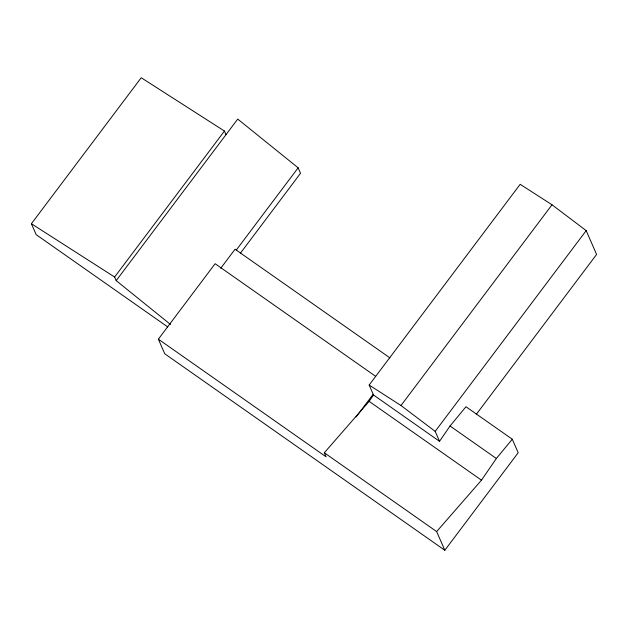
<?xml version="1.0" encoding="UTF-8"?>
<svg xmlns="http://www.w3.org/2000/svg" width="628" height="628" viewBox="0 0 628 628"><rect width="100%" height="100%" fill="white"/><g stroke="black" fill="none" stroke-linecap="round" stroke-linejoin="round"><path stroke-width="0.94" d="M375.638 376.321L215.129 263.713L158.366 339.167L326.097 456.846L324.315 452.772L369.138 401.371L373.503 394.996L369.154 385.043L520.172 184.302L552.012 204.783L586.191 230.625L596.6 254.442L476.581 413.978M373.503 394.996L439.529 441.319L450.041 425.996L465.976 406.732L512.291 439.223L518.194 452.725L444.82 550.261L164.748 353.776L158.366 339.167M444.82 550.261L436.656 531.578L481.472 480.185L496.348 458.487L512.291 439.223M167.762 326.96L36.165 234.636L31.4 223.725L141.222 77.739L224.439 131.04L226.009 134.651M170.565 324.503L116.188 280.637L114.618 277.026L224.439 131.04M116.188 280.637L237.722 119.084L298.143 167.825L300.529 173.289L240.477 253.108M220.734 268.266L235.06 249.23L389.949 357.897M236.324 249.999L298.143 167.825M356.076 417L373.181 394.258M369.154 385.043L401.002 405.531L552.012 204.783M439.529 441.319L435.18 431.365L586.191 230.625M31.4 223.725L114.618 277.026M450.041 425.996L496.348 458.487M369.138 401.371L481.472 480.185M324.315 452.772L436.656 531.578M401.002 405.531L435.18 431.365"/></g></svg>
